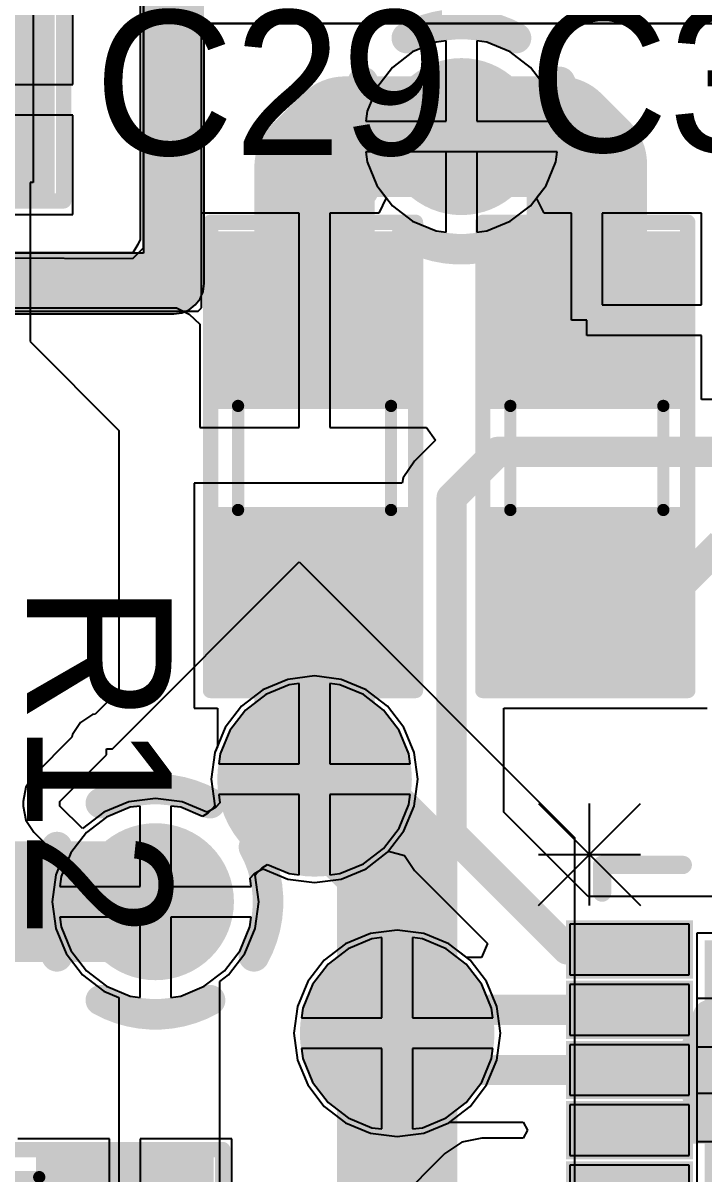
# Model space of a CAD drawing. Header units: millimetres. Extents: x -51 to 108, y 36 to 112.
# Drawn here: x 51.76 to 57.41, y 63.58 to 73.13 of the extents above; entities that cross this region are included whole.
import ezdxf

# ---------------------------------------------------------------- set-up
doc = ezdxf.new("R2010")
doc.units = ezdxf.units.MM
for name, color, linetype in [('BottomLayer', 5, 'Continuous'), ('BottomSolder', 6, 'Continuous'), ('InternalPlane1', 76, 'Continuous'), ('MidLayer1', 16, 'Continuous'), ('TopLayer', 1, 'Continuous'), ('TopOverlay', 2, 'Continuous'), ('TopSolder', 216, 'Continuous'), ('ViaHoleLayer', 16, 'Continuous')]:
    doc.layers.add(name, color=color, linetype=linetype)

# ---------------------------------------------------------------- blocks, each defined once
blk = doc.blocks.new('SM_0805_26')
at = {"layer": 'TopLayer'}
for points in [[(-1.778, -0.6985), (-0.508, -0.6985), (-1.778, 0.6985), (-0.508, 0.6985)], [(0.508, -0.6985), (1.778, -0.6985), (0.508, 0.6985), (1.778, 0.6985)]]:
    blk.add_solid(points, dxfattribs=at)
at = {"layer": 'TopOverlay'}
for points, const_width in [([(1.9304, 0.8382), (-1.9558, 0.8382)], 0.127), ([(-1.9558, 0.8382), (-1.9558, -0.8636)], 0.127), ([(1.9304, 0.8382), (1.9304, -0.8636)], 0.127), ([(0.4318, 0.635), (-0.4318, 0.635)], 0.1016), ([(0.4318, -0.635), (-0.4318, -0.635)], 0.1016), ([(1.9304, -0.8636), (-1.9558, -0.8636)], 0.127)]:
    blk.add_lwpolyline(points, dxfattribs=dict(at, const_width=const_width))
for points, const_width in [([(-1.98755, 0.8382, 1), (-1.92405, 0.8382, 1)], 0.0635), ([(-1.98755, 0.8382, 1), (-1.92405, 0.8382, 1)], 0.0635), ([(1.89865, 0.8382, 1), (1.96215, 0.8382, 1)], 0.0635), ([(1.89865, 0.8382, 1), (1.96215, 0.8382, 1)], 0.0635), ([(-0.4572, 0.635, 1), (-0.4064, 0.635, 1)], 0.0508), ([(0.4064, 0.635, 1), (0.4572, 0.635, 1)], 0.0508), ([(-0.4572, -0.635, 1), (-0.4064, -0.635, 1)], 0.0508), ([(0.4064, -0.635, 1), (0.4572, -0.635, 1)], 0.0508), ([(-1.98755, -0.8636, 1), (-1.92405, -0.8636, 1)], 0.0635), ([(-1.98755, -0.8636, 1), (-1.92405, -0.8636, 1)], 0.0635), ([(1.89865, -0.8636, 1), (1.96215, -0.8636, 1)], 0.0635), ([(1.89865, -0.8636, 1), (1.96215, -0.8636, 1)], 0.0635)]:
    blk.add_lwpolyline(points, format="xyb", close=True, dxfattribs=dict(at, const_width=const_width))
at = {"layer": 'TopSolder'}
for points in [[(-1.8796, -0.8001), (-0.4064, -0.8001), (-1.8796, 0.8001), (-0.4064, 0.8001)], [(0.4064, -0.8001), (1.8796, -0.8001), (0.4064, 0.8001), (1.8796, 0.8001)]]:
    blk.add_solid(points, dxfattribs=at)
blk = doc.blocks.new('SM_0805_29')
at = {"layer": 'TopLayer'}
for points in [[(-1.778, -0.6985), (-0.508, -0.6985), (-1.778, 0.6985), (-0.508, 0.6985)], [(0.508, -0.6985), (1.778, -0.6985), (0.508, 0.6985), (1.778, 0.6985)]]:
    blk.add_solid(points, dxfattribs=at)
at = {"layer": 'TopOverlay'}
for points, const_width in [([(1.9304, 0.8382), (-1.9558, 0.8382)], 0.127), ([(-1.9558, -0.8636), (-1.9558, 0.8382)], 0.127), ([(1.9304, -0.8636), (1.9304, 0.8382)], 0.127), ([(0.4318, 0.635), (-0.4318, 0.635)], 0.1016), ([(0.4318, -0.635), (-0.4318, -0.635)], 0.1016), ([(1.9304, -0.8636), (-1.9558, -0.8636)], 0.127)]:
    blk.add_lwpolyline(points, dxfattribs=dict(at, const_width=const_width))
for points, const_width in [([(-1.98755, 0.8382, 1), (-1.92405, 0.8382, 1)], 0.0635), ([(-1.98755, 0.8382, 1), (-1.92405, 0.8382, 1)], 0.0635), ([(1.89865, 0.8382, 1), (1.96215, 0.8382, 1)], 0.0635), ([(1.89865, 0.8382, 1), (1.96215, 0.8382, 1)], 0.0635), ([(-0.4572, 0.635, 1), (-0.4064, 0.635, 1)], 0.0508), ([(0.4064, 0.635, 1), (0.4572, 0.635, 1)], 0.0508), ([(-0.4572, -0.635, 1), (-0.4064, -0.635, 1)], 0.0508), ([(0.4064, -0.635, 1), (0.4572, -0.635, 1)], 0.0508), ([(-1.98755, -0.8636, 1), (-1.92405, -0.8636, 1)], 0.0635), ([(-1.98755, -0.8636, 1), (-1.92405, -0.8636, 1)], 0.0635), ([(1.89865, -0.8636, 1), (1.96215, -0.8636, 1)], 0.0635), ([(1.89865, -0.8636, 1), (1.96215, -0.8636, 1)], 0.0635)]:
    blk.add_lwpolyline(points, format="xyb", close=True, dxfattribs=dict(at, const_width=const_width))
at = {"layer": 'TopSolder'}
for points in [[(-1.8796, -0.8001), (-0.4064, -0.8001), (-1.8796, 0.8001), (-0.4064, 0.8001)], [(0.4064, -0.8001), (1.8796, -0.8001), (0.4064, 0.8001), (1.8796, 0.8001)]]:
    blk.add_solid(points, dxfattribs=at)
blk = doc.blocks.new('SM_0805_30')
at = {"layer": 'TopLayer'}
for points in [[(-1.778, -0.6985), (-0.508, -0.6985), (-1.778, 0.6985), (-0.508, 0.6985)], [(0.508, -0.6985), (1.778, -0.6985), (0.508, 0.6985), (1.778, 0.6985)]]:
    blk.add_solid(points, dxfattribs=at)
at = {"layer": 'TopOverlay'}
for points, const_width in [([(1.9304, 0.8382), (-1.9558, 0.8382)], 0.127), ([(-1.9558, -0.8636), (-1.9558, 0.8382)], 0.127), ([(1.9304, -0.8636), (1.9304, 0.8382)], 0.127), ([(0.4318, 0.635), (-0.4318, 0.635)], 0.1016), ([(0.4318, -0.635), (-0.4318, -0.635)], 0.1016), ([(1.9304, -0.8636), (-1.9558, -0.8636)], 0.127)]:
    blk.add_lwpolyline(points, dxfattribs=dict(at, const_width=const_width))
for points, const_width in [([(-1.98755, 0.8382, 1), (-1.92405, 0.8382, 1)], 0.0635), ([(-1.98755, 0.8382, 1), (-1.92405, 0.8382, 1)], 0.0635), ([(1.89865, 0.8382, 1), (1.96215, 0.8382, 1)], 0.0635), ([(1.89865, 0.8382, 1), (1.96215, 0.8382, 1)], 0.0635), ([(-0.4572, 0.635, 1), (-0.4064, 0.635, 1)], 0.0508), ([(0.4064, 0.635, 1), (0.4572, 0.635, 1)], 0.0508), ([(-0.4572, -0.635, 1), (-0.4064, -0.635, 1)], 0.0508), ([(0.4064, -0.635, 1), (0.4572, -0.635, 1)], 0.0508), ([(-1.98755, -0.8636, 1), (-1.92405, -0.8636, 1)], 0.0635), ([(-1.98755, -0.8636, 1), (-1.92405, -0.8636, 1)], 0.0635), ([(1.89865, -0.8636, 1), (1.96215, -0.8636, 1)], 0.0635), ([(1.89865, -0.8636, 1), (1.96215, -0.8636, 1)], 0.0635)]:
    blk.add_lwpolyline(points, format="xyb", close=True, dxfattribs=dict(at, const_width=const_width))
at = {"layer": 'TopSolder'}
for points in [[(-1.8796, -0.8001), (-0.4064, -0.8001), (-1.8796, 0.8001), (-0.4064, 0.8001)], [(0.4064, -0.8001), (1.8796, -0.8001), (0.4064, 0.8001), (1.8796, 0.8001)]]:
    blk.add_solid(points, dxfattribs=at)
blk = doc.blocks.new('SM_0805_33')
at = {"layer": 'TopLayer'}
for points in [[(-1.778, -0.6985), (-0.508, -0.6985), (-1.778, 0.6985), (-0.508, 0.6985)], [(0.508, -0.6985), (1.778, -0.6985), (0.508, 0.6985), (1.778, 0.6985)]]:
    blk.add_solid(points, dxfattribs=at)
at = {"layer": 'TopOverlay'}
for points, const_width in [([(1.9304, 0.8382), (-1.9558, 0.8382)], 0.127), ([(-1.9558, 0.8382), (-1.9558, -0.8636)], 0.127), ([(1.9304, 0.8382), (1.9304, -0.8636)], 0.127), ([(0.4318, 0.635), (-0.4318, 0.635)], 0.1016), ([(0.4318, -0.635), (-0.4318, -0.635)], 0.1016), ([(1.9304, -0.8636), (-1.9558, -0.8636)], 0.127)]:
    blk.add_lwpolyline(points, dxfattribs=dict(at, const_width=const_width))
for points, const_width in [([(-1.98755, 0.8382, 1), (-1.92405, 0.8382, 1)], 0.0635), ([(-1.98755, 0.8382, 1), (-1.92405, 0.8382, 1)], 0.0635), ([(1.89865, 0.8382, 1), (1.96215, 0.8382, 1)], 0.0635), ([(1.89865, 0.8382, 1), (1.96215, 0.8382, 1)], 0.0635), ([(-0.4572, 0.635, 1), (-0.4064, 0.635, 1)], 0.0508), ([(0.4064, 0.635, 1), (0.4572, 0.635, 1)], 0.0508), ([(-0.4572, -0.635, 1), (-0.4064, -0.635, 1)], 0.0508), ([(0.4064, -0.635, 1), (0.4572, -0.635, 1)], 0.0508), ([(-1.98755, -0.8636, 1), (-1.92405, -0.8636, 1)], 0.0635), ([(-1.98755, -0.8636, 1), (-1.92405, -0.8636, 1)], 0.0635), ([(1.89865, -0.8636, 1), (1.96215, -0.8636, 1)], 0.0635), ([(1.89865, -0.8636, 1), (1.96215, -0.8636, 1)], 0.0635)]:
    blk.add_lwpolyline(points, format="xyb", close=True, dxfattribs=dict(at, const_width=const_width))
at = {"layer": 'TopSolder'}
for points in [[(-1.8796, -0.8001), (-0.4064, -0.8001), (-1.8796, 0.8001), (-0.4064, 0.8001)], [(0.4064, -0.8001), (1.8796, -0.8001), (0.4064, 0.8001), (1.8796, 0.8001)]]:
    blk.add_solid(points, dxfattribs=at)
blk = doc.blocks.new('DSC10_1P70X2P15_103')
at = {"layer": 'TopLayer'}
for p, q in [((-0.7, 1.775), (-0.5, 1.775)), ((-0.7, 1.075), (-0.7, 1.775)), ((-0.5, 1.775), (-0.5, 1.075)), ((-0.3, 1.775), (-0.1, 1.775)), ((-0.3, 1.075), (-0.3, 1.775)), ((-0.1, 1.775), (-0.1, 1.075)), ((0.3, 1.775), (0.1, 1.775)), ((0.1, 1.775), (0.1, 1.075)), ((0.3, 1.075), (0.3, 1.775)), ((0.7, 1.775), (0.5, 1.775)), ((0.5, 1.775), (0.5, 1.075)), ((0.7, 1.075), (0.7, 1.775)), ((-0.5, 1.075), (-0.7, 1.075)), ((-0.1, 1.075), (-0.3, 1.075)), ((0.1, 1.075), (0.3, 1.075)), ((0.5, 1.075), (0.7, 1.075)), ((-0.5, -1.075), (-0.7, -1.075)), ((-0.7, -1.075), (-0.7, -1.775)), ((-0.5, -1.775), (-0.5, -1.075)), ((-0.1, -1.075), (-0.3, -1.075)), ((-0.3, -1.075), (-0.3, -1.775)), ((-0.1, -1.775), (-0.1, -1.075)), ((0.1, -1.775), (0.1, -1.075)), ((0.1, -1.075), (0.3, -1.075)), ((0.3, -1.075), (0.3, -1.775)), ((0.5, -1.775), (0.5, -1.075)), ((0.5, -1.075), (0.7, -1.075)), ((0.7, -1.075), (0.7, -1.775)), ((-0.7, -1.775), (-0.5, -1.775)), ((-0.3, -1.775), (-0.1, -1.775)), ((0.3, -1.775), (0.1, -1.775)), ((0.7, -1.775), (0.5, -1.775))]:
    blk.add_line(p, q, dxfattribs=at)
for points in [[(-1.9, 0.86), (-1.05, 0.86), (-1.9, 1.14), (-1.05, 1.14)], [(-0.85, -1.075), (0.85, -1.075), (-0.85, 1.075), (0.85, 1.075)], [(1.05, 0.86), (1.9, 0.86), (1.05, 1.14), (1.9, 1.14)], [(-1.9, 0.36), (-1.05, 0.36), (-1.9, 0.64), (-1.05, 0.64)], [(1.05, 0.36), (1.9, 0.36), (1.05, 0.64), (1.9, 0.64)], [(-1.9, -0.14), (-1.05, -0.14), (-1.9, 0.14), (-1.05, 0.14)], [(1.05, -0.14), (1.9, -0.14), (1.05, 0.14), (1.9, 0.14)], [(-1.9, -0.64), (-1.05, -0.64), (-1.9, -0.36), (-1.05, -0.36)], [(1.05, -0.64), (1.9, -0.64), (1.05, -0.36), (1.9, -0.36)], [(-1.9, -1.14), (-1.05, -1.14), (-1.9, -0.86), (-1.05, -0.86)], [(1.05, -1.14), (1.9, -1.14), (1.05, -0.86), (1.9, -0.86)]]:
    blk.add_solid(points, dxfattribs=at)
at = {"layer": 'TopOverlay'}
for p, q in [((-2.2295, 2.211), (-1.3831, 1.3646)), ((-2.2295, 1.3646), (-1.3831, 2.211)), ((-1.8063, 1.3646), (-1.8063, 2.211)), ((-2.2295, 1.7878), (-1.3831, 1.7878)), ((2.337, 0.8095), (2.337, 1.1905)), ((2.337, 1.1905), (2.591, 1.1905)), ((2.591, 1.1905), (2.591, 0.8095)), ((2.591, 0.8095), (2.337, 0.8095))]:
    blk.add_line(p, q, dxfattribs=at)
at = {"layer": 'TopOverlay', "const_width": 0.1524}
for points in [[(-1.702, 1.702), (-1.0327, 1.702)], [(-1.702, 1.4727), (-1.702, 1.702)], [(1.0327, 1.702), (1.702, 1.702)], [(1.702, 1.4727), (1.702, 1.702)], [(-1.702, -1.702), (-1.702, -1.4727)], [(1.702, -1.702), (1.702, -1.4727)], [(-1.702, -1.702), (-1.0327, -1.702)], [(1.0327, -1.702), (1.702, -1.702)]]:
    blk.add_lwpolyline(points, dxfattribs=at)
at = {"layer": 'TopOverlay', "const_width": 0.0762}
for points in [[(-1.7401, 1.702, 1), (-1.6639, 1.702, 1)], [(-1.7401, 1.702, 1), (-1.6639, 1.702, 1)], [(-1.0708, 1.702, 1), (-0.9946, 1.702, 1)], [(0.9946, 1.702, 1), (1.0708, 1.702, 1)], [(1.6639, 1.702, 1), (1.7401, 1.702, 1)], [(1.6639, 1.702, 1), (1.7401, 1.702, 1)], [(-1.7401, 1.4727, 1), (-1.6639, 1.4727, 1)], [(1.6639, 1.4727, 1), (1.7401, 1.4727, 1)], [(-1.7401, -1.4727, 1), (-1.6639, -1.4727, 1)], [(1.6639, -1.4727, 1), (1.7401, -1.4727, 1)], [(-1.7401, -1.702, 1), (-1.6639, -1.702, 1)], [(-1.7401, -1.702, 1), (-1.6639, -1.702, 1)], [(-1.0708, -1.702, 1), (-0.9946, -1.702, 1)], [(0.9946, -1.702, 1), (1.0708, -1.702, 1)], [(1.6639, -1.702, 1), (1.7401, -1.702, 1)], [(1.6639, -1.702, 1), (1.7401, -1.702, 1)]]:
    blk.add_lwpolyline(points, format="xyb", close=True, dxfattribs=at)
at = {"layer": 'TopSolder'}
for p, q in [((-0.7, 1.775), (-0.5, 1.775)), ((-0.7, 1.075), (-0.7, 1.775)), ((-0.5, 1.775), (-0.5, 1.075)), ((-0.3, 1.775), (-0.1, 1.775)), ((-0.3, 1.075), (-0.3, 1.775)), ((-0.1, 1.775), (-0.1, 1.075)), ((0.3, 1.775), (0.1, 1.775)), ((0.1, 1.775), (0.1, 1.075)), ((0.3, 1.075), (0.3, 1.775)), ((0.7, 1.775), (0.5, 1.775)), ((0.5, 1.775), (0.5, 1.075)), ((0.7, 1.075), (0.7, 1.775)), ((-0.98, 1.21), (-1.97, 1.21)), ((-1.97, 1.21), (-1.97, 0.79)), ((-0.98, 0.79), (-0.98, 1.21)), ((1.97, 1.21), (0.98, 1.21)), ((0.98, 1.21), (0.98, 0.79)), ((1.97, 0.79), (1.97, 1.21)), ((-0.9135, -1.1385), (-0.9135, 1.1385)), ((-0.9135, 1.1385), (-0.5937, 1.1385)), ((-0.9135, 0.5937), (-0.9135, 1.1385)), ((-0.9135, 1.1385), (0.9135, 1.1385)), ((-0.5, 1.075), (-0.7, 1.075)), ((-0.5937, 1.1385), (-0.5937, -1.1385)), ((-0.1, 1.075), (-0.3, 1.075)), ((0.1937, 1.1385), (-0.1937, 1.1385)), ((-0.1937, 1.1385), (-0.1937, -1.1385)), ((0.1, 1.075), (0.3, 1.075)), ((0.1937, -1.1385), (0.1937, 1.1385)), ((0.5, 1.075), (0.7, 1.075)), ((0.5937, -1.1385), (0.5937, 1.1385)), ((0.5937, 1.1385), (0.9135, 1.1385)), ((0.9135, 1.1385), (0.9135, -1.1385)), ((0.9135, 1.1385), (0.9135, 0.5937)), ((-1.97, 0.79), (-0.98, 0.79)), ((0.98, 0.79), (1.97, 0.79)), ((-0.98, 0.71), (-1.97, 0.71)), ((-1.97, 0.71), (-1.97, 0.29)), ((-0.98, 0.29), (-0.98, 0.71)), ((1.97, 0.71), (0.98, 0.71)), ((0.98, 0.71), (0.98, 0.29)), ((1.97, 0.29), (1.97, 0.71)), ((0.9135, 0.5937), (-0.9135, 0.5937)), ((-1.97, 0.29), (-0.98, 0.29)), ((0.98, 0.29), (1.97, 0.29)), ((-0.98, 0.21), (-1.97, 0.21)), ((-1.97, 0.21), (-1.97, -0.21)), ((-0.98, -0.21), (-0.98, 0.21)), ((-0.9135, -0.1937), (-0.9135, 0.1937)), ((-0.9135, 0.1937), (0.9135, 0.1937)), ((0.9135, 0.1937), (0.9135, -0.1937)), ((1.97, 0.21), (0.98, 0.21)), ((0.98, 0.21), (0.98, -0.21)), ((1.97, -0.21), (1.97, 0.21)), ((-1.97, -0.21), (-0.98, -0.21)), ((0.9135, -0.1937), (-0.9135, -0.1937)), ((0.98, -0.21), (1.97, -0.21)), ((-0.98, -0.29), (-1.97, -0.29)), ((-1.97, -0.29), (-1.97, -0.71)), ((-0.98, -0.71), (-0.98, -0.29)), ((1.97, -0.29), (0.98, -0.29)), ((0.98, -0.29), (0.98, -0.71)), ((1.97, -0.71), (1.97, -0.29)), ((-0.9135, -1.1385), (-0.9135, -0.5937)), ((-0.9135, -0.5937), (0.9135, -0.5937)), ((0.9135, -0.5937), (0.9135, -1.1385)), ((-1.97, -0.71), (-0.98, -0.71)), ((0.98, -0.71), (1.97, -0.71)), ((-0.98, -0.79), (-1.97, -0.79)), ((-1.97, -0.79), (-1.97, -1.21)), ((-0.98, -1.21), (-0.98, -0.79)), ((1.97, -0.79), (0.98, -0.79)), ((0.98, -0.79), (0.98, -1.21)), ((1.97, -1.21), (1.97, -0.79)), ((-0.5937, -1.1385), (-0.9135, -1.1385)), ((0.9135, -1.1385), (-0.9135, -1.1385)), ((-0.5, -1.075), (-0.7, -1.075)), ((-0.7, -1.075), (-0.7, -1.775)), ((-0.5, -1.775), (-0.5, -1.075)), ((-0.1, -1.075), (-0.3, -1.075)), ((-0.3, -1.075), (-0.3, -1.775)), ((-0.1937, -1.1385), (0.1937, -1.1385)), ((-0.1, -1.775), (-0.1, -1.075)), ((0.1, -1.775), (0.1, -1.075)), ((0.1, -1.075), (0.3, -1.075)), ((0.3, -1.075), (0.3, -1.775)), ((0.5, -1.775), (0.5, -1.075)), ((0.5, -1.075), (0.7, -1.075)), ((0.9135, -1.1385), (0.5937, -1.1385)), ((0.7, -1.075), (0.7, -1.775)), ((-1.97, -1.21), (-0.98, -1.21)), ((0.98, -1.21), (1.97, -1.21)), ((-0.7, -1.775), (-0.5, -1.775)), ((-0.3, -1.775), (-0.1, -1.775)), ((0.3, -1.775), (0.1, -1.775)), ((0.7, -1.775), (0.5, -1.775))]:
    blk.add_line(p, q, dxfattribs=at)
for points in [[(-2.0016, 0.7584), (-0.9484, 0.7584), (-2.0016, 1.2416), (-0.9484, 1.2416)], [(0.9484, 0.7584), (2.0016, 0.7584), (0.9484, 1.2416), (2.0016, 1.2416)], [(-2.0016, 0.2584), (-0.9484, 0.2584), (-2.0016, 0.7416), (-0.9484, 0.7416)], [(0.9484, 0.2584), (2.0016, 0.2584), (0.9484, 0.7416), (2.0016, 0.7416)], [(-2.0016, -0.2416), (-0.9484, -0.2416), (-2.0016, 0.2416), (-0.9484, 0.2416)], [(0.9484, -0.2416), (2.0016, -0.2416), (0.9484, 0.2416), (2.0016, 0.2416)], [(-2.0016, -0.7416), (-0.9484, -0.7416), (-2.0016, -0.2584), (-0.9484, -0.2584)], [(0.9484, -0.7416), (2.0016, -0.7416), (0.9484, -0.2584), (2.0016, -0.2584)], [(-2.0016, -1.2416), (-0.9484, -1.2416), (-2.0016, -0.7584), (-0.9484, -0.7584)], [(0.9484, -1.2416), (2.0016, -1.2416), (0.9484, -0.7584), (2.0016, -0.7584)]]:
    blk.add_solid(points, dxfattribs=at)

msp = doc.modelspace()

# ---------------------------------------------------------------- linework, layer by layer
at = {"layer": 'BottomLayer'}
for p, q in [((52.7304, 73.6092), (52.7304, 71.3352)), ((53.2384, 73.1266), (53.2638, 73.152)), ((53.2384, 70.7644), (53.2384, 73.1266)), ((54.9919, 72.8891), (54.824, 72.7602)), ((55.1875, 72.9701), (54.9919, 72.8891)), ((55.2704, 72.981), (55.1875, 72.9701)), ((55.2704, 72.3138), (55.2704, 72.981)), ((55.6073, 72.9701), (55.5244, 72.981)), ((55.5244, 72.981), (55.5244, 72.3138)), ((55.8029, 72.8891), (55.6073, 72.9701)), ((55.9708, 72.7602), (55.8029, 72.8891)), ((54.824, 72.7602), (54.6951, 72.5923)), ((56.0997, 72.5923), (55.9708, 72.7602)), ((54.6951, 72.5923), (54.6141, 72.3967)), ((56.1807, 72.3967), (56.0997, 72.5923)), ((54.6141, 72.3967), (54.6032, 72.3138)), ((54.6032, 72.3138), (55.2704, 72.3138)), ((55.5244, 72.3138), (56.1916, 72.3138)), ((56.1916, 72.3138), (56.1807, 72.3967)), ((55.2704, 72.0598), (54.6032, 72.0598)), ((54.6032, 72.0598), (54.6141, 71.9769)), ((55.2704, 71.3926), (55.2704, 72.0598)), ((56.1916, 72.0598), (55.5244, 72.0598)), ((55.5244, 72.0598), (55.5244, 71.3926)), ((56.1807, 71.9769), (56.1916, 72.0598)), ((54.6141, 71.9769), (54.6951, 71.7813)), ((56.0997, 71.7813), (56.1807, 71.9769)), ((54.6951, 71.7813), (54.824, 71.6134)), ((55.9708, 71.6134), (56.0997, 71.7813)), ((54.824, 71.6134), (54.9919, 71.4845)), ((55.8029, 71.4845), (55.9708, 71.6134)), ((54.9919, 71.4845), (55.1875, 71.4035)), ((55.6073, 71.4035), (55.8029, 71.4845)), ((55.1875, 71.4035), (55.2704, 71.3926)), ((55.5244, 71.3926), (55.6073, 71.4035)), ((52.7107, 71.2925), (52.6691, 71.2216)), ((52.7301, 71.3341), (52.7107, 71.2925)), ((52.7304, 71.3352), (52.7301, 71.3341)), ((52.6691, 71.2216), (42.6974, 71.2216)), ((42.1386, 70.739), (53.213, 70.739)), ((53.213, 70.739), (53.2384, 70.7644)), ((53.9563, 67.6809), (53.7495, 67.5953)), ((54.1782, 67.7101), (53.9563, 67.6809)), ((54.4001, 67.6809), (54.1782, 67.7101)), ((54.6069, 67.5953), (54.4001, 67.6809)), ((53.7495, 67.5953), (53.572, 67.459)), ((54.7844, 67.459), (54.6069, 67.5953)), ((53.572, 67.459), (53.4357, 67.2815)), ((54.9207, 67.2815), (54.7844, 67.459)), ((53.4357, 67.2815), (53.3501, 67.0747)), ((55.0063, 67.0747), (54.9207, 67.2815)), ((53.3501, 67.0747), (53.3209, 66.8528)), ((55.0355, 66.8528), (55.0063, 67.0747)), ((53.3209, 66.8528), (53.3499, 66.6324)), ((55.0063, 66.6309), (55.0355, 66.8528)), ((52.6475, 66.6201), (52.4519, 66.5391)), ((52.7304, 66.631), (52.6475, 66.6201)), ((52.7304, 65.9638), (52.7304, 66.631)), ((53.0673, 66.6201), (52.9844, 66.631)), ((52.9844, 66.631), (52.9844, 65.9638)), ((53.2481, 66.5452), (53.0673, 66.6201)), ((53.3421, 66.6225), (53.2929, 66.5707)), ((53.3499, 66.6324), (53.3421, 66.6225)), ((54.9207, 66.4241), (55.0063, 66.6309)), ((52.4519, 66.5391), (52.284, 66.4102)), ((53.2929, 66.5707), (53.2481, 66.5452)), ((52.284, 66.4102), (52.1551, 66.2423)), ((54.7844, 66.2466), (54.9207, 66.4241)), ((52.1551, 66.2423), (52.0741, 66.0467)), ((54.6069, 66.1103), (54.7844, 66.2466)), ((53.7331, 66.1007), (53.7523, 66.1092)), ((53.7523, 66.1092), (53.9563, 66.0247)), ((54.4001, 66.0247), (54.6069, 66.1103)), ((52.0741, 66.0467), (52.0632, 65.9638)), ((53.6426, 66.0323), (53.677, 66.0679)), ((53.6516, 65.9638), (53.6426, 66.0323)), ((53.677, 66.0679), (53.7331, 66.1007)), ((53.9563, 66.0247), (54.1782, 65.9955)), ((54.1782, 65.9955), (54.4001, 66.0247)), ((52.0632, 65.9638), (52.7304, 65.9638)), ((52.9844, 65.9638), (53.6516, 65.9638)), ((52.7304, 65.7098), (52.0632, 65.7098)), ((52.0632, 65.7098), (52.0741, 65.6269)), ((52.0741, 65.6269), (52.1551, 65.4313)), ((52.7304, 65.0426), (52.7304, 65.7098)), ((53.6516, 65.7098), (52.9844, 65.7098)), ((52.9844, 65.7098), (52.9844, 65.0426)), ((53.5597, 65.4313), (53.6407, 65.6269)), ((53.6407, 65.6269), (53.6516, 65.7098)), ((54.6421, 65.5727), (54.4353, 65.4871)), ((54.864, 65.6019), (54.6421, 65.5727)), ((55.0859, 65.5727), (54.864, 65.6019)), ((55.2927, 65.4871), (55.0859, 65.5727)), ((54.4353, 65.4871), (54.2578, 65.3508)), ((55.4702, 65.3508), (55.2927, 65.4871)), ((52.1551, 65.4313), (52.284, 65.2634)), ((53.4308, 65.2634), (53.5597, 65.4313)), ((54.2578, 65.3508), (54.1215, 65.1733)), ((55.6065, 65.1733), (55.4702, 65.3508)), ((52.284, 65.2634), (52.4519, 65.1345)), ((53.2629, 65.1345), (53.4308, 65.2634)), ((54.1215, 65.1733), (54.0359, 64.9665)), ((55.6921, 64.9665), (55.6065, 65.1733)), ((52.4519, 65.1345), (52.6475, 65.0535)), ((52.6475, 65.0535), (52.7304, 65.0426)), ((52.9844, 65.0426), (53.0673, 65.0535)), ((53.0673, 65.0535), (53.2629, 65.1345)), ((54.0359, 64.9665), (54.0067, 64.7446)), ((55.7213, 64.7446), (55.6921, 64.9665)), ((54.0067, 64.7446), (54.0359, 64.5227)), ((55.6921, 64.5227), (55.7213, 64.7446)), ((54.0359, 64.5227), (54.1215, 64.3159)), ((55.6065, 64.3159), (55.6921, 64.5227)), ((54.1215, 64.3159), (54.2578, 64.1384)), ((55.4702, 64.1384), (55.6065, 64.3159)), ((54.2578, 64.1384), (54.4353, 64.0021)), ((55.2927, 64.0021), (55.4702, 64.1384)), ((54.4353, 64.0021), (54.6421, 63.9165)), ((55.0859, 63.9165), (55.2927, 64.0021)), ((54.6421, 63.9165), (54.864, 63.8873)), ((54.864, 63.8873), (55.0859, 63.9165))]:
    msp.add_line(p, q, dxfattribs=at)
at = {"layer": 'BottomLayer', "const_width": 0.55}
for points in [[(55.1224, 72.1868, 1), (55.6724, 72.1868, 1)], [(53.9032, 66.8528, 1), (54.4532, 66.8528, 1)], [(52.5824, 65.8368, 1), (53.1324, 65.8368, 1)], [(54.589, 64.7446, 1), (55.139, 64.7446, 1)]]:
    msp.add_lwpolyline(points, format="xyb", close=True, dxfattribs=at)
at = {"layer": 'BottomSolder', "const_width": 0.6516}
for points in [[(55.0716, 72.1868, 1), (55.7232, 72.1868, 1)], [(53.8524, 66.8528, 1), (54.504, 66.8528, 1)], [(52.5316, 65.8368, 1), (53.1832, 65.8368, 1)], [(54.5382, 64.7446, 1), (55.1898, 64.7446, 1)]]:
    msp.add_lwpolyline(points, format="xyb", close=True, dxfattribs=at)
at = {"layer": 'InternalPlane1'}
for p, q in [((52.7576, 73.3806), (52.7576, 71.2198)), ((53.262, 70.9676), (53.262, 73.1284)), ((53.262, 73.1284), (66.9308, 73.1284)), ((52.7576, 71.2198), (42.6956, 71.2198)), ((53.2282, 70.8415), (53.2534, 70.9023)), ((53.2534, 70.9023), (53.262, 70.9676)), ((53.1359, 70.7492), (53.1881, 70.7893)), ((53.1881, 70.7893), (53.2282, 70.8415)), ((42.4434, 70.7154), (53.0098, 70.7154)), ((53.0098, 70.7154), (53.0751, 70.724)), ((53.0751, 70.724), (53.1359, 70.7492))]:
    msp.add_line(p, q, dxfattribs=at)
at = {"layer": 'InternalPlane1', "const_width": 0.5}
for points in [[(53.0098, 70.9676), (53.0098, 73.3806)], [(42.4434, 70.9676), (53.0098, 70.9676)]]:
    msp.add_lwpolyline(points, dxfattribs=at)
at = {"layer": 'InternalPlane1', "const_width": 0.254}
for points in [[(51.7359, 73.3502, -0.258618), (50.8293, 73.3502)], [(54.9441, 73.0046, -0.258618), (55.8507, 73.0046)], [(54.5796, 71.7335, -0.258618), (54.5796, 72.6401)], [(56.2152, 72.6401, -0.258618), (56.2152, 71.7335)], [(55.8507, 71.369, -0.258618), (54.9441, 71.369)], [(52.4041, 66.6546, -0.258618), (53.3107, 66.6546)], [(52.0396, 65.3835, -0.258618), (52.0396, 66.2901)], [(53.6752, 66.2901, -0.258618), (53.6752, 65.3835)], [(53.3107, 65.019, -0.258618), (52.4041, 65.019)], [(57.4498, 63.9865, -0.258618), (57.4498, 64.8931)]]:
    msp.add_lwpolyline(points, format="xyb", dxfattribs=at)
at = {"layer": 'InternalPlane1'}
for points, const_width in [([(54.8806, 73.0046, 1), (55.0076, 73.0046, 1)], 0.127), ([(55.7872, 73.0046, 1), (55.9142, 73.0046, 1)], 0.127), ([(54.5161, 72.6401, 1), (54.6431, 72.6401, 1)], 0.127), ([(56.1517, 72.6401, 1), (56.2787, 72.6401, 1)], 0.127), ([(54.5161, 71.7335, 1), (54.6431, 71.7335, 1)], 0.127), ([(56.1517, 71.7335, 1), (56.2787, 71.7335, 1)], 0.127), ([(54.8806, 71.369, 1), (55.0076, 71.369, 1)], 0.127), ([(55.7872, 71.369, 1), (55.9142, 71.369, 1)], 0.127), ([(52.8848, 70.9676, 1), (53.1348, 70.9676, 1)], 0.25), ([(52.8848, 70.9676, 1), (53.1348, 70.9676, 1)], 0.25), ([(53.7742, 66.8528, 1), (54.5822, 66.8528, 1)], 0.808), ([(52.3406, 66.6546, 1), (52.4676, 66.6546, 1)], 0.127), ([(53.2472, 66.6546, 1), (53.3742, 66.6546, 1)], 0.127), ([(51.9761, 66.2901, 1), (52.1031, 66.2901, 1)], 0.127), ([(53.6117, 66.2901, 1), (53.7387, 66.2901, 1)], 0.127), ([(54.46, 64.7446, 1), (55.268, 64.7446, 1)], 0.808), ([(51.9761, 65.3835, 1), (52.1031, 65.3835, 1)], 0.127), ([(53.6117, 65.3835, 1), (53.7387, 65.3835, 1)], 0.127), ([(52.3406, 65.019, 1), (52.4676, 65.019, 1)], 0.127), ([(53.2472, 65.019, 1), (53.3742, 65.019, 1)], 0.127), ([(57.3863, 64.8931, 1), (57.5133, 64.8931, 1)], 0.127), ([(57.3863, 63.9865, 1), (57.5133, 63.9865, 1)], 0.127)]:
    msp.add_lwpolyline(points, format="xyb", close=True, dxfattribs=dict(at, const_width=const_width))
at = {"layer": 'MidLayer1'}
for p, q in [((51.8414, 73.3818), (51.8414, 72.3138)), ((51.8414, 72.3138), (51.8414, 71.8058)), ((51.8414, 71.8058), (51.816, 71.8058)), ((51.816, 71.8058), (51.816, 70.485)), ((51.816, 70.485), (52.5526, 69.7484)), ((52.5526, 69.7484), (52.5526, 67.5902)), ((52.5018, 67.1068), (54.0512, 68.6562)), ((54.0512, 68.6562), (56.3372, 66.3702)), ((53.9683, 67.6361), (53.7727, 67.5551)), ((54.0512, 67.647), (53.9683, 67.6361)), ((54.0512, 66.9798), (54.0512, 67.647)), ((54.3881, 67.6361), (54.3052, 67.647)), ((54.3052, 67.647), (54.3052, 66.9798)), ((54.5837, 67.5551), (54.3881, 67.6361)), ((52.5526, 67.5902), (52.3563, 67.3938)), ((53.7727, 67.5551), (53.6048, 67.4262)), ((54.7516, 67.4262), (54.5837, 67.5551)), ((52.3339, 67.3894), (52.2347, 67.3231)), ((52.3563, 67.3938), (52.3339, 67.3894)), ((53.6048, 67.4262), (53.4759, 67.2583)), ((54.8805, 67.2583), (54.7516, 67.4262)), ((52.2347, 67.3231), (52.1684, 67.2239)), ((53.4759, 67.2583), (53.3949, 67.0627)), ((54.9615, 67.0627), (54.8805, 67.2583)), ((52.164, 67.2015), (51.8478, 66.8854)), ((52.1684, 67.2239), (52.164, 67.2015)), ((52.451, 67.056), (52.451, 67.1068)), ((52.451, 67.1068), (52.5018, 67.1068)), ((53.3949, 67.0627), (53.384, 66.9798)), ((54.9724, 66.9798), (54.9615, 67.0627)), ((52.0641, 66.6691), (52.451, 67.056)), ((53.384, 66.9798), (54.0512, 66.9798)), ((54.3052, 66.9798), (54.9724, 66.9798)), ((51.8478, 66.8854), (51.7815, 66.7862)), ((51.7815, 66.7862), (51.7582, 66.6691)), ((52.8574, 66.6941), (52.6355, 66.6649)), ((53.0793, 66.6649), (52.8574, 66.6941)), ((54.0512, 66.7258), (53.384, 66.7258)), ((53.384, 66.7258), (53.393, 66.6573)), ((54.0512, 66.0586), (54.0512, 66.7258)), ((54.9724, 66.7258), (54.3052, 66.7258)), ((54.3052, 66.7258), (54.3052, 66.0586)), ((54.9615, 66.6429), (54.9724, 66.7258)), ((51.7582, 66.6691), (51.7582, 66.6691)), ((51.7582, 66.6691), (51.7582, 66.6301)), ((51.7582, 66.6301), (51.7582, 66.6301)), ((51.7582, 66.6301), (51.7815, 66.513)), ((52.0641, 66.6301), (52.0641, 66.6691)), ((52.2512, 66.443), (52.0641, 66.6301)), ((52.6355, 66.6649), (52.4287, 66.5793)), ((53.2833, 66.5804), (53.0793, 66.6649)), ((53.3025, 66.5889), (53.2833, 66.5804)), ((53.3586, 66.6217), (53.3025, 66.5889)), ((53.393, 66.6573), (53.3586, 66.6217)), ((54.8805, 66.4473), (54.9615, 66.6429)), ((51.7815, 66.513), (51.8478, 66.4138)), ((52.4287, 66.5793), (52.2512, 66.443)), ((51.8478, 66.4138), (52.0349, 66.2267)), ((54.7516, 66.2794), (54.8805, 66.4473)), ((56.3372, 66.3702), (56.3372, 66.1162)), ((52.0349, 66.2267), (52.0682, 66.2045)), ((52.0682, 66.2045), (52.0839, 66.1907)), ((54.5837, 66.1505), (54.7516, 66.2794)), ((52.0839, 66.1907), (52.0293, 66.0587)), ((53.6935, 66.0671), (53.7427, 66.1189)), ((53.7427, 66.1189), (53.7875, 66.1444)), ((53.7875, 66.1444), (53.9683, 66.0695)), ((54.3881, 66.0695), (54.5837, 66.1505)), ((56.3372, 66.1162), (56.3372, 58.7756)), ((52.0293, 66.0587), (52.0001, 65.8368)), ((53.6857, 66.0572), (53.6935, 66.0671)), ((53.7147, 65.8368), (53.6857, 66.0572)), ((53.9683, 66.0695), (54.0512, 66.0586)), ((54.3052, 66.0586), (54.3881, 66.0695)), ((52.0001, 65.8368), (52.0293, 65.6149)), ((53.6855, 65.6149), (53.7147, 65.8368)), ((52.0293, 65.6149), (52.1149, 65.4081)), ((53.5999, 65.4081), (53.6855, 65.6149)), ((54.737, 65.5388), (54.6541, 65.5279)), ((54.737, 64.8716), (54.737, 65.5388)), ((55.0739, 65.5279), (54.991, 65.5388)), ((54.991, 65.5388), (54.991, 64.8716)), ((54.4585, 65.4469), (54.2906, 65.318)), ((54.6541, 65.5279), (54.4585, 65.4469)), ((55.2695, 65.4469), (55.0739, 65.5279)), ((55.4374, 65.318), (55.2695, 65.4469)), ((52.1149, 65.4081), (52.2512, 65.2306)), ((53.4636, 65.2306), (53.5999, 65.4081)), ((54.2906, 65.318), (54.1617, 65.1501)), ((55.5663, 65.1501), (55.4374, 65.318)), ((52.2512, 65.2306), (52.4287, 65.0943)), ((53.3908, 65.1747), (53.4636, 65.2306)), ((53.3908, 64.7192), (53.3908, 65.1747)), ((54.1617, 65.1501), (54.0807, 64.9545)), ((55.6473, 64.9545), (55.5663, 65.1501)), ((52.4287, 65.0943), (52.5526, 65.043)), ((52.5526, 65.043), (52.5526, 63.8556)), ((54.0807, 64.9545), (54.0698, 64.8716)), ((54.0698, 64.8716), (54.737, 64.8716)), ((54.991, 64.8716), (55.6582, 64.8716)), ((55.6582, 64.8716), (55.6473, 64.9545)), ((53.3908, 61.7374), (53.3908, 64.7192)), ((54.737, 64.6176), (54.0698, 64.6176)), ((54.0698, 64.6176), (54.0807, 64.5347)), ((54.737, 63.9504), (54.737, 64.6176)), ((55.6582, 64.6176), (54.991, 64.6176)), ((54.991, 64.6176), (54.991, 63.9504)), ((55.6473, 64.5347), (55.6582, 64.6176)), ((54.0807, 64.5347), (54.1617, 64.3391)), ((55.5663, 64.3391), (55.6473, 64.5347)), ((54.1617, 64.3391), (54.2906, 64.1712)), ((55.4374, 64.1712), (55.5663, 64.3391)), ((54.2906, 64.1712), (54.4585, 64.0423)), ((55.2695, 64.0423), (55.4374, 64.1712)), ((54.4585, 64.0423), (54.6541, 63.9613)), ((55.0739, 63.9613), (55.2695, 64.0423)), ((54.6541, 63.9613), (54.737, 63.9504)), ((54.991, 63.9504), (55.0739, 63.9613)), ((52.5526, 63.8556), (52.5526, 62.2678))]:
    msp.add_line(p, q, dxfattribs=at)
for points, const_width in [([(55.1224, 72.1868, 1), (55.6724, 72.1868, 1)], 0.55), ([(53.9032, 66.8528, 1), (54.4532, 66.8528, 1)], 0.55), ([(53.9282, 66.8528, 1), (54.4282, 66.8528, 1)], 0.5), ([(54.614, 66.167, 1), (55.114, 66.167, 1)], 0.5), ([(54.614, 66.167, 1), (55.114, 66.167, 1)], 0.5), ([(52.5824, 65.8368, 1), (53.1324, 65.8368, 1)], 0.55), ([(54.589, 64.7446, 1), (55.139, 64.7446, 1)], 0.55), ([(54.614, 64.7446, 1), (55.114, 64.7446, 1)], 0.5), ([(54.614, 64.7446, 1), (55.114, 64.7446, 1)], 0.5)]:
    msp.add_lwpolyline(points, format="xyb", close=True, dxfattribs=dict(at, const_width=const_width))
at = {"layer": 'MidLayer1', "const_width": 1}
for points in [[(54.1782, 66.8528), (54.864, 66.167)], [(54.864, 64.7446), (54.864, 66.167)], [(54.864, 58.9788), (54.864, 64.7446)]]:
    msp.add_lwpolyline(points, dxfattribs=at)
at = {"layer": 'TopLayer'}
for p, q in [((52.7558, 73.533), (52.7558, 71.2608)), ((52.1716, 72.6186), (52.1716, 73.4441)), ((53.2384, 71.5518), (53.2384, 73.1266)), ((53.2384, 73.1266), (58.6393, 73.1266)), ((54.9919, 72.8891), (54.824, 72.7602)), ((55.1875, 72.9701), (54.9919, 72.8891)), ((55.2704, 72.981), (55.1875, 72.9701)), ((55.2704, 72.3138), (55.2704, 72.981)), ((55.6073, 72.9701), (55.5244, 72.981)), ((55.5244, 72.981), (55.5244, 72.3138)), ((55.8029, 72.8891), (55.6073, 72.9701)), ((55.9708, 72.7602), (55.8029, 72.8891)), ((54.824, 72.7602), (54.6951, 72.5923)), ((56.0997, 72.5923), (55.9708, 72.7602)), ((51.2826, 72.6186), (52.1716, 72.6186)), ((54.6951, 72.5923), (54.6141, 72.3967)), ((56.1807, 72.3967), (56.0997, 72.5923)), ((52.1716, 72.3646), (51.4096, 72.3646)), ((52.1716, 71.5391), (52.1716, 72.3646)), ((54.6141, 72.3967), (54.6032, 72.3138)), ((54.6032, 72.3138), (55.2704, 72.3138)), ((55.5244, 72.3138), (56.1916, 72.3138)), ((56.1916, 72.3138), (56.1807, 72.3967)), ((56.1916, 72.0598), (54.6032, 72.0598)), ((54.6032, 72.0598), (54.6141, 71.9769)), ((56.1807, 71.9769), (56.1916, 72.0598)), ((54.6141, 71.9769), (54.6951, 71.7813)), ((56.0997, 71.7813), (56.1807, 71.9769)), ((54.6951, 71.7813), (54.7738, 71.6788)), ((56.021, 71.6788), (56.0997, 71.7813)), ((54.7738, 71.6788), (54.7112, 71.5518)), ((56.0836, 71.5518), (56.021, 71.6788)), ((54.0512, 71.5518), (53.2384, 71.5518)), ((54.0512, 70.6628), (54.0512, 71.5518)), ((54.7112, 71.5518), (54.3052, 71.5518)), ((54.3052, 71.5518), (54.3052, 70.6628)), ((56.3118, 71.5518), (56.0836, 71.5518)), ((56.3118, 70.6628), (56.3118, 71.5518)), ((57.3913, 71.5518), (56.5658, 71.5518)), ((56.5658, 71.5518), (56.5658, 70.7898)), ((57.3913, 70.7898), (57.3913, 71.5518)), ((51.4096, 71.5391), (52.1716, 71.5391)), ((52.6658, 71.1713), (42.672, 71.2216)), ((52.7558, 71.2608), (52.6658, 71.1713)), ((56.5658, 70.7898), (57.3913, 70.7898)), ((50.7938, 70.7644), (53.0308, 70.7644)), ((53.0308, 70.7644), (53.1368, 70.7136)), ((53.1368, 70.7136), (53.2257, 70.6297)), ((53.2257, 70.6297), (53.2257, 69.7738)), ((54.0512, 69.7738), (54.0512, 70.6628)), ((54.3052, 70.6628), (54.3052, 69.7738)), ((56.4388, 70.6628), (56.3118, 70.6628)), ((56.4388, 70.5358), (56.4388, 70.6628)), ((57.3913, 70.5358), (56.4388, 70.5358)), ((57.3913, 70.0039), (57.3913, 70.5358)), ((58.2472, 70.0039), (57.3913, 70.0039)), ((53.2257, 69.7738), (54.0512, 69.7738)), ((54.3052, 69.7738), (55.1088, 69.7738)), ((55.1088, 69.7738), (55.1832, 69.6685)), ((55.1832, 69.6685), (55.0089, 69.4942)), ((55.0089, 69.4942), (54.915, 69.3537)), ((54.915, 69.3537), (54.9066, 69.3118)), ((54.9066, 69.3118), (53.1797, 69.3118)), ((53.1797, 69.3118), (53.1797, 67.4418)), ((53.1797, 67.4418), (53.3713, 67.4418)), ((53.3713, 67.4418), (53.3713, 67.1259)), ((55.7486, 66.581), (55.7486, 67.4418)), ((55.7486, 67.4418), (57.4373, 67.4418)), ((53.3501, 67.0747), (53.3209, 66.8528)), ((53.3713, 67.1259), (53.3501, 67.0747)), ((53.3209, 66.8528), (53.3499, 66.6324)), ((52.6475, 66.6201), (52.4519, 66.5391)), ((52.7304, 66.631), (52.6475, 66.6201)), ((52.7304, 65.9638), (52.7304, 66.631)), ((53.0673, 66.6201), (52.9844, 66.631)), ((52.9844, 66.631), (52.9844, 65.9638)), ((53.2481, 66.5452), (53.0673, 66.6201)), ((53.3421, 66.6225), (53.2929, 66.5707)), ((53.3499, 66.6324), (53.3421, 66.6225)), ((52.4519, 66.5391), (52.284, 66.4102)), ((53.2929, 66.5707), (53.2481, 66.5452)), ((56.4498, 65.8798), (55.7486, 66.581)), ((52.284, 66.4102), (52.1551, 66.2423)), ((52.1551, 66.2423), (52.0741, 66.0467)), ((54.6069, 66.1103), (54.7844, 66.2466)), ((54.7844, 66.2466), (54.7914, 66.2556)), ((54.7914, 66.2556), (54.9248, 66.2209)), ((54.9248, 66.2209), (55.0089, 66.0951)), ((53.7331, 66.1007), (53.7523, 66.1092)), ((53.7523, 66.1092), (53.9563, 66.0247)), ((54.4001, 66.0247), (54.6069, 66.1103)), ((52.0741, 66.0467), (52.0632, 65.9638)), ((53.6426, 66.0323), (53.677, 66.0679)), ((53.6516, 65.9638), (53.6426, 66.0323)), ((53.677, 66.0679), (53.7331, 66.1007)), ((53.9563, 66.0247), (54.1782, 65.9955)), ((54.1782, 65.9955), (54.4001, 66.0247)), ((55.0089, 66.0951), (55.6135, 65.4905)), ((52.0632, 65.9638), (52.7304, 65.9638)), ((52.9844, 65.9638), (53.6516, 65.9638)), ((57.5176, 65.8798), (56.4498, 65.8798)), ((52.7304, 65.7098), (52.0632, 65.7098)), ((52.0632, 65.7098), (52.0741, 65.6269)), ((52.0741, 65.6269), (52.1551, 65.4313)), ((52.7304, 65.0426), (52.7304, 65.7098)), ((53.6516, 65.7098), (52.9844, 65.7098)), ((52.9844, 65.7098), (52.9844, 65.0426)), ((53.5597, 65.4313), (53.6407, 65.6269)), ((53.6407, 65.6269), (53.6516, 65.7098)), ((54.6421, 65.5727), (54.4353, 65.4871)), ((54.864, 65.6019), (54.6421, 65.5727)), ((55.0859, 65.5727), (54.864, 65.6019)), ((55.2927, 65.4871), (55.0859, 65.5727)), ((54.4353, 65.4871), (54.2578, 65.3508)), ((55.4412, 65.3731), (55.2927, 65.4871)), ((55.6135, 65.4905), (55.5649, 65.3731)), ((52.1551, 65.4313), (52.284, 65.2634)), ((53.4308, 65.2634), (53.5597, 65.4313)), ((54.2578, 65.3508), (54.1215, 65.1733)), ((55.5649, 65.3731), (55.4412, 65.3731)), ((52.284, 65.2634), (52.4519, 65.1345)), ((53.2629, 65.1345), (53.4308, 65.2634)), ((54.1215, 65.1733), (54.0359, 64.9665)), ((52.4519, 65.1345), (52.6475, 65.0535)), ((52.6475, 65.0535), (52.7304, 65.0426)), ((52.9844, 65.0426), (53.0673, 65.0535)), ((53.0673, 65.0535), (53.2629, 65.1345)), ((54.0359, 64.9665), (54.0067, 64.7446)), ((54.0067, 64.7446), (54.0359, 64.5227)), ((54.0359, 64.5227), (54.1215, 64.3159)), ((54.1215, 64.3159), (54.2578, 64.1384)), ((54.2578, 64.1384), (54.4353, 64.0021)), ((54.4353, 64.0021), (54.6421, 63.9165)), ((55.0859, 63.9165), (55.2927, 64.0021)), ((55.2927, 64.0021), (55.2983, 64.0065)), ((55.2983, 64.0065), (55.9109, 64.0065)), ((55.9109, 64.0065), (55.9455, 63.9398)), ((54.6421, 63.9165), (54.864, 63.8873)), ((54.864, 63.8873), (55.0859, 63.9165)), ((55.9455, 63.9398), (55.9109, 63.8731)), ((52.4764, 63.8683), (51.7144, 63.8683)), ((52.4764, 63.0428), (52.4764, 63.8683)), ((53.4924, 63.8683), (52.7304, 63.8683)), ((52.7304, 63.8683), (52.7304, 63.0428)), ((53.4924, 63.0428), (53.4924, 63.8683)), ((55.4, 63.8401), (55.2594, 63.7462)), ((55.5658, 63.8731), (55.4, 63.8401)), ((55.9109, 63.8731), (55.5658, 63.8731)), ((55.2594, 63.7462), (54.329, 62.8158))]:
    msp.add_line(p, q, dxfattribs=at)
for points, const_width in [([(51.2826, 72.4916), (51.2826, 74.168)], 1), ([(54.1782, 71.9328), (54.4322, 72.1868)], 1), ([(54.4322, 72.1868), (55.3974, 72.1868)], 1), ([(55.3974, 72.1868), (56.2102, 72.1868)], 1), ([(56.2102, 72.1868), (56.4388, 71.9582)], 1), ([(54.1782, 70.6628), (54.1782, 71.9328)], 1), ([(56.4388, 70.6628), (56.4388, 71.9582)], 1), ([(55.3153, 69.1878), (55.6981, 69.5706)], 0.25), ([(55.6981, 69.5706), (58.4962, 69.5706)], 0.25), ([(55.3153, 66.4015), (55.3153, 69.1878)], 0.25), ([(54.1782, 66.8528), (54.1782, 68.3768)], 1), ([(57.1246, 68.3768), (57.5564, 68.8086)], 0.25), ([(56.4388, 68.3768), (57.1246, 68.3768)], 0.25), ([(54.1528, 66.8274), (54.1782, 66.8528)], 1), ([(55.3153, 66.4015), (56.277, 65.4398)], 0.25), ([(50.6476, 65.8368), (52.8574, 65.8368)], 1), ([(56.277, 65.4398), (56.7926, 65.4398)], 0.25), ([(54.864, 64.7446), (55.0592, 64.9398)], 0.25), ([(55.0592, 64.9398), (56.7926, 64.9398)], 0.25), ([(54.991, 64.4398), (56.7926, 64.4398)], 0.25), ([(56.7926, 63.9398), (57.7676, 63.9398)], 0.22)]:
    msp.add_lwpolyline(points, dxfattribs=dict(at, const_width=const_width))
for points, const_width in [([(51.0326, 72.4916, 1), (51.5326, 72.4916, 1)], 0.5), ([(55.1224, 72.1868, 1), (55.6724, 72.1868, 1)], 0.55), ([(54.1822, 72.1868, 1), (54.6822, 72.1868, 1)], 0.5), ([(54.1822, 72.1868, 1), (54.6822, 72.1868, 1)], 0.5), ([(55.1474, 72.1868, 1), (55.6474, 72.1868, 1)], 0.5), ([(55.1474, 72.1868, 1), (55.6474, 72.1868, 1)], 0.5), ([(55.9602, 72.1868, 1), (56.4602, 72.1868, 1)], 0.5), ([(55.9602, 72.1868, 1), (56.4602, 72.1868, 1)], 0.5), ([(53.9282, 71.9328, 1), (54.4282, 71.9328, 1)], 0.5), ([(53.9282, 71.9328, 1), (54.4282, 71.9328, 1)], 0.5), ([(56.1888, 71.9582, 1), (56.6888, 71.9582, 1)], 0.5), ([(56.1888, 71.9582, 1), (56.6888, 71.9582, 1)], 0.5), ([(53.9282, 70.6628, 1), (54.4282, 70.6628, 1)], 0.5), ([(56.1888, 70.6628, 1), (56.6888, 70.6628, 1)], 0.5), ([(55.6356, 69.5706, 1), (55.7606, 69.5706, 1)], 0.125), ([(55.6356, 69.5706, 1), (55.7606, 69.5706, 1)], 0.125), ([(55.2528, 69.1878, 1), (55.3778, 69.1878, 1)], 0.125), ([(55.2528, 69.1878, 1), (55.3778, 69.1878, 1)], 0.125), ([(53.9282, 68.3768, 1), (54.4282, 68.3768, 1)], 0.5), ([(56.3763, 68.3768, 1), (56.5013, 68.3768, 1)], 0.125), ([(57.0621, 68.3768, 1), (57.1871, 68.3768, 1)], 0.125), ([(57.0621, 68.3768, 1), (57.1871, 68.3768, 1)], 0.125), ([(53.9032, 66.8528, 1), (54.4532, 66.8528, 1)], 0.55), ([(53.9282, 66.8528, 1), (54.4282, 66.8528, 1)], 0.5), ([(53.9282, 66.8528, 1), (54.4282, 66.8528, 1)], 0.5), ([(53.9028, 66.8274, 1), (54.4028, 66.8274, 1)], 0.5), ([(55.2528, 66.4015, 1), (55.3778, 66.4015, 1)], 0.125), ([(55.2528, 66.4015, 1), (55.3778, 66.4015, 1)], 0.125), ([(52.5824, 65.8368, 1), (53.1324, 65.8368, 1)], 0.55), ([(52.6074, 65.8368, 1), (53.1074, 65.8368, 1)], 0.5), ([(56.2145, 65.4398, 1), (56.3395, 65.4398, 1)], 0.125), ([(56.2145, 65.4398, 1), (56.3395, 65.4398, 1)], 0.125), ([(56.7301, 65.4398, 1), (56.8551, 65.4398, 1)], 0.125), ([(54.589, 64.7446, 1), (55.139, 64.7446, 1)], 0.55), ([(54.9967, 64.9398, 1), (55.1217, 64.9398, 1)], 0.125), ([(54.9967, 64.9398, 1), (55.1217, 64.9398, 1)], 0.125), ([(56.7301, 64.9398, 1), (56.8551, 64.9398, 1)], 0.125), ([(54.8015, 64.7446, 1), (54.9265, 64.7446, 1)], 0.125), ([(54.9285, 64.4398, 1), (55.0535, 64.4398, 1)], 0.125), ([(56.7301, 64.4398, 1), (56.8551, 64.4398, 1)], 0.125), ([(56.7376, 63.9398, 1), (56.8476, 63.9398, 1)], 0.11)]:
    msp.add_lwpolyline(points, format="xyb", close=True, dxfattribs=dict(at, const_width=const_width))
at = {"layer": 'TopSolder', "const_width": 0.6516}
for points in [[(55.0716, 72.1868, 1), (55.7232, 72.1868, 1)], [(53.8524, 66.8528, 1), (54.504, 66.8528, 1)], [(52.5316, 65.8368, 1), (53.1832, 65.8368, 1)], [(54.5382, 64.7446, 1), (55.1898, 64.7446, 1)]]:
    msp.add_lwpolyline(points, format="xyb", close=True, dxfattribs=at)
at = {"layer": 'ViaHoleLayer', "const_width": 0.3}
for points in [[(55.2474, 72.1868, 1), (55.5474, 72.1868, 1)], [(54.0282, 66.8528, 1), (54.3282, 66.8528, 1)], [(52.7074, 65.8368, 1), (53.0074, 65.8368, 1)], [(54.714, 64.7446, 1), (55.014, 64.7446, 1)]]:
    msp.add_lwpolyline(points, format="xyb", close=True, dxfattribs=at)

# ---------------------------------------------------------------- block references
for name, p, rotation in [('SM_0805_33', (50.1396, 72.4916), 180), ('SM_0805_29', (54.1782, 69.5198), 270), ('SM_0805_30', (56.4388, 69.5198), 270), ('SM_0805_26', (51.4604, 62.9158), 180)]:
    msp.add_blockref(name, p, dxfattribs=dict(rotation=rotation))
msp.add_blockref('DSC10_1P70X2P15_103', (58.2676, 64.4398))

# ---------------------------------------------------------------- texts
at = {"layer": 'TopOverlay'}
for s, p in [('C30', (55.9562, 72.0598)), ('C29', (52.3494, 72.0344))]:
    msp.add_text(s, height=1.2, dxfattribs=at).set_placement(p)
msp.add_text('R12', height=1.2, rotation=270, dxfattribs=at).set_placement((51.7906, 68.4784))

doc.saveas('drawing.dxf')
